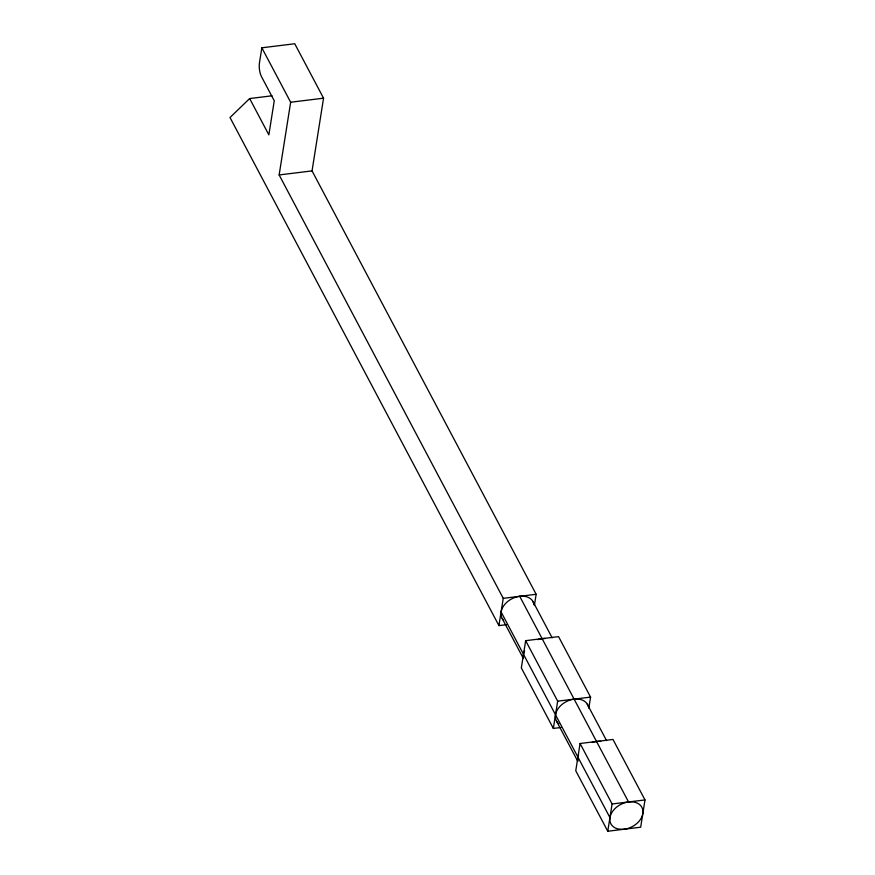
<?xml version="1.0" encoding="UTF-8"?>
<svg xmlns="http://www.w3.org/2000/svg" width="875" height="875" viewBox="0 0 875 875"><rect width="100%" height="100%" fill="white"/><g stroke="black" fill="none" stroke-linecap="round" stroke-linejoin="round"><path stroke-width="1.31" d="M534.384 605.445L536.145 594.289L312.047 170.888L323.553 98.186L294.744 43.75L261.844 47.797L259.448 62.945A9.756 3.227 83 0 0 261.45 76.573L274.258 100.767L268.855 134.848L249.648 98.558L230.005 117.523L498.925 625.603L506.516 624.663M498.925 625.603L503.245 598.336L279.147 174.945L290.653 102.233L261.844 47.797M588.809 708.269L590.57 697.113L558.556 636.628L525.656 640.675L521.336 667.942L553.35 728.427L560.941 727.486M553.35 728.427L557.67 701.159L525.656 640.675M580.081 743.498L575.761 770.766L607.775 831.25L640.675 827.203L644.995 799.936L612.981 739.452L580.081 743.498L612.095 803.983L607.775 831.25M249.648 98.558L272.016 95.802M290.653 102.233L323.553 98.186M279.147 174.945L312.047 170.888M503.245 598.336L536.145 594.289M557.67 701.159L590.57 697.113M612.095 803.983L644.995 799.936M532.864 601.377L552.158 637.831M587.289 704.2L606.583 740.655M519.695 596.312L628.545 801.959M501.091 611.964L609.941 817.622M502.206 618.516L523.381 658.503M556.631 721.339L577.806 761.327M503.552 620.255A17.566 12.523 -27.9 0 1 511.853 598.784A17.566 12.523 -27.9 0 1 533.991 604.461M523.502 657.77A17.566 12.523 -27.9 0 1 524.617 650.716M537.775 639.636A17.566 12.523 -27.9 0 1 545.278 638.52M558.808 723.844A17.566 12.523 -27.9 0 1 564.944 702.362A17.566 12.523 -27.9 0 1 588.164 706.202M577.927 760.594A17.566 12.523 -27.9 0 1 578.55 754.731M592.2 742.459A17.566 12.523 -27.9 0 1 600.72 741.42M620.047 829.281A17.566 12.523 -27.9 0 0 642.841 810.108A17.566 12.523 -27.9 0 0 616.284 807.384A17.566 12.523 -27.9 0 0 620.047 829.281"/></g></svg>
